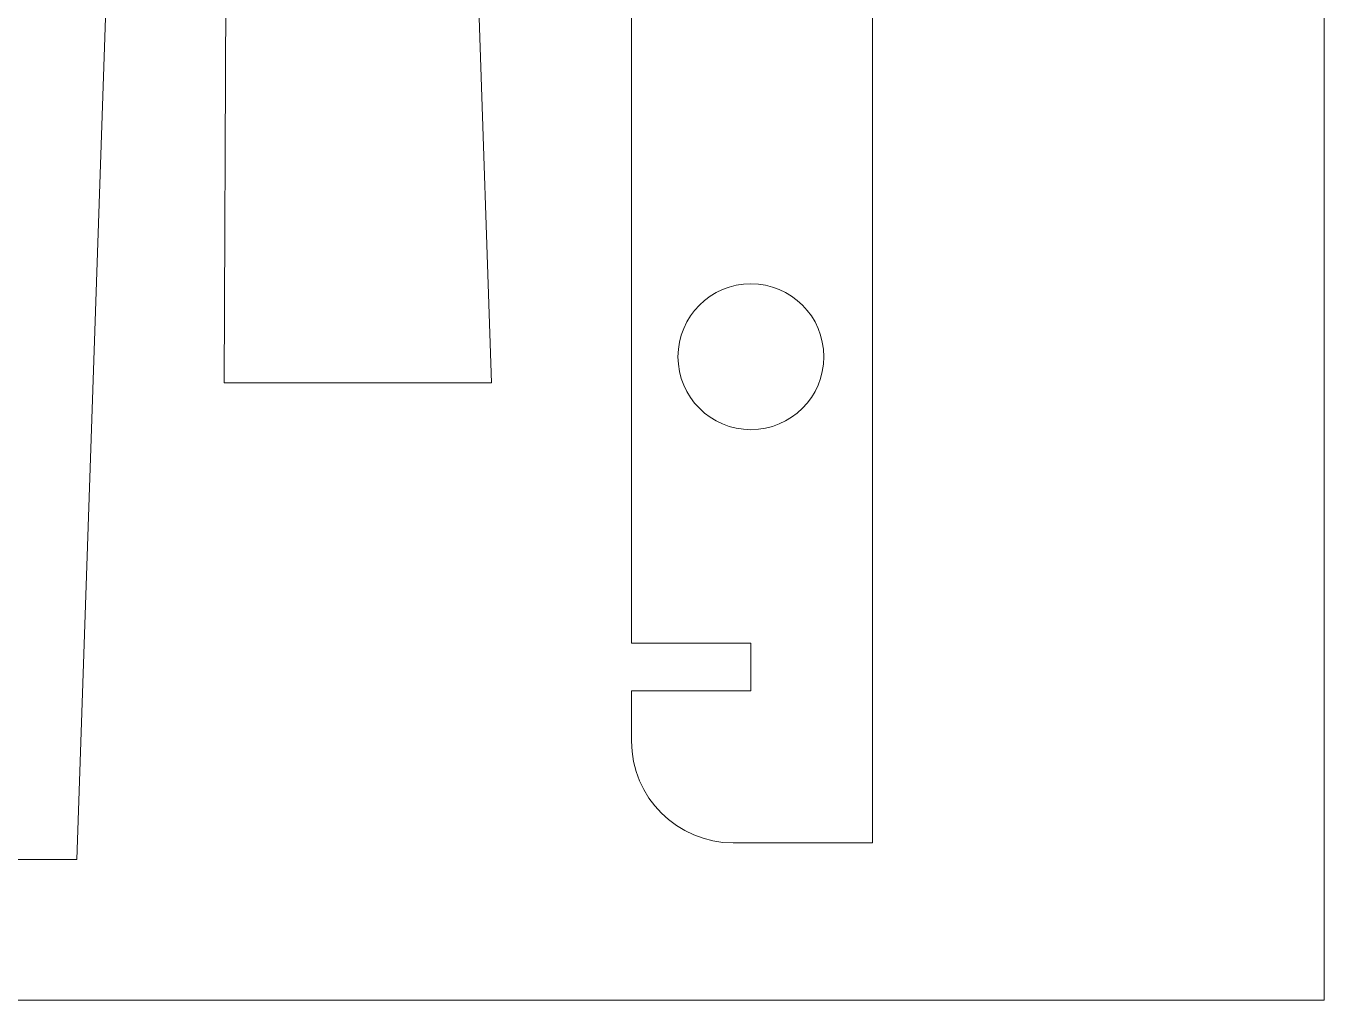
# Model space of a CAD drawing. Header units: millimetres. Extents: x -1000 to 1437, y -200 to 1019.
# Drawn here: x 903 to 1437, y -200 to 201 of the extents above; entities that cross this region are included whole.
import ezdxf

# ---------------------------------------------------------------- set-up
doc = ezdxf.new("R2010")
doc.units = ezdxf.units.MM
doc.layers.get('0').update_dxf_attribs({"linetype": 'CONTINUOUS', "lineweight": 5, "true_color": 0xffffff})

# ---------------------------------------------------------------- blocks, each defined once
blk = doc.blocks.new('CUT002_CS')
at = {"color": 0}
for p, q in [((732.5, 537.5), (732.5, -537.5)), ((633.397248, -455.4), (633.397248, 475)), ((682.5, -455.4), (633.397248, -455.4)), ((682.5, -475), (682.5, -455.4)), ((682.5, -475), (633.397248, -475)), ((633.397248, -495.640839), (633.397248, -475)), ((732.5, -537.5), (675.256409, -537.5))]:
    blk.add_line(p, q, dxfattribs=at)
blk.add_circle((682.5, -337.5), 30, dxfattribs=at)
blk.add_arc((675.256409, -495.640839), 41.859161, -180, -90, dxfattribs=at)
blk = doc.blocks.new('PAD004_CS')
at = {"color": 0}
for p, q in [((0, 200), (-732.5, 175)), ((0, 90), (0, 200)), ((-540.25, 92.21), (0, 90)), ((-732.5, -116.88), (-732.5, -175)), ((-732.5, -175), (0, -200))]:
    blk.add_line(p, q, dxfattribs=at)
blk = doc.blocks.new('block 1')
at = {"color": 0}
for p, rotation in [((72.84, -268.17), 270), ((-72.84, 268.17), 90)]:
    blk.add_blockref('PAD004_CS', p, dxfattribs=dict(at, rotation=rotation))

msp = doc.modelspace()

# ---------------------------------------------------------------- linework, layer by layer
at = {"flags": 128}
msp.add_lwpolyline([(-1000, -200), (1437, -200), (1437, 1019), (-1000, 1019)], close=True, dxfattribs=at)

# ---------------------------------------------------------------- block references
at = {"color": 0}
msp.add_blockref('CUT002_CS', (518.69, 402.16), dxfattribs=at)
msp.add_blockref('block 1', (821.64, 322.16))

doc.saveas('drawing.dxf')
